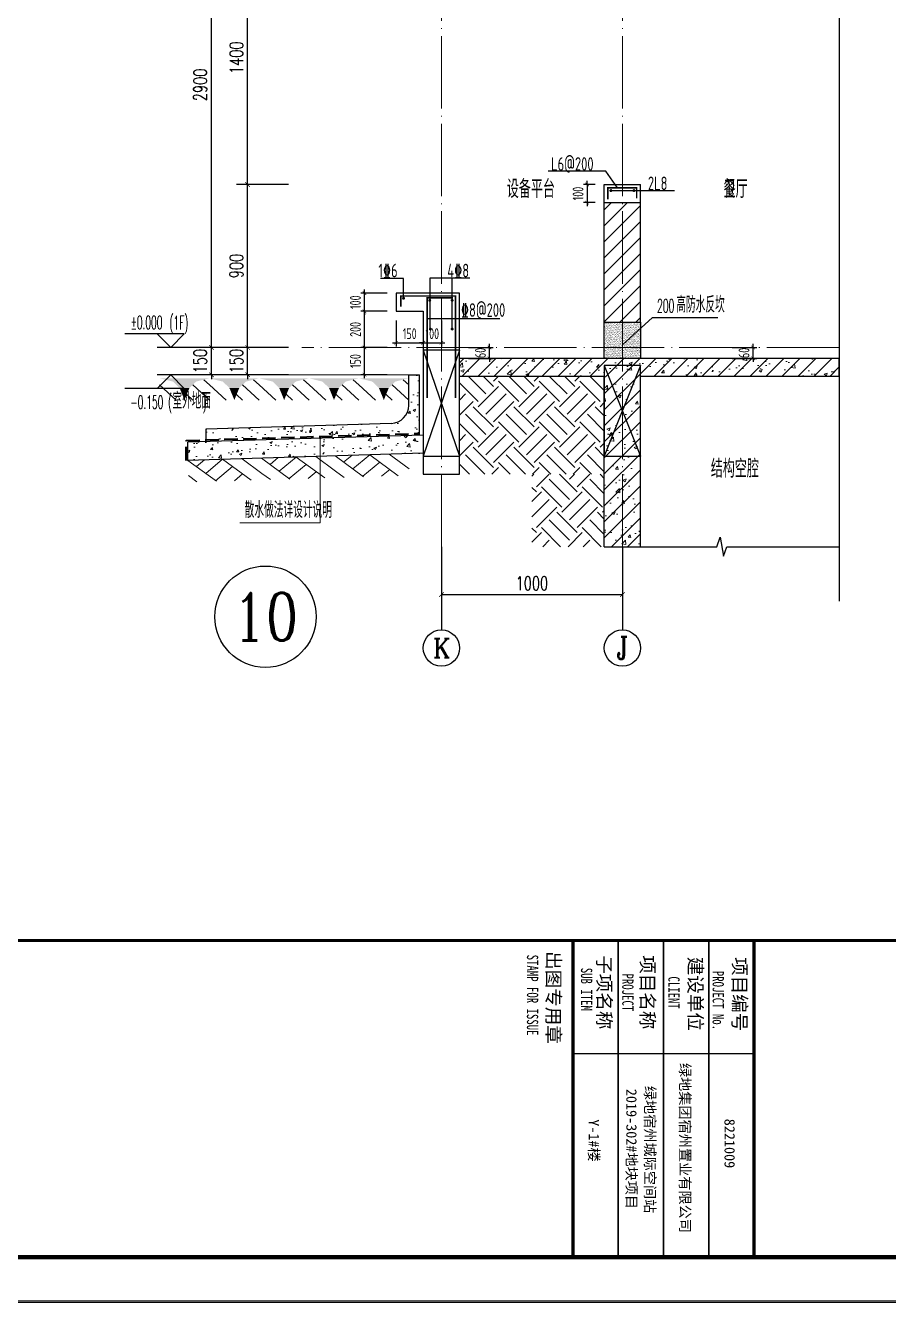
# Model space of a CAD drawing. Extents: x -1058961 to 23600, y -449123 to 2751847.
# Drawn here: x -32760 to -27993, y -38176 to -31125 of the extents above; entities that cross this region are included whole.
import ezdxf
from ezdxf.enums import TextEntityAlignment as Align

# ---------------------------------------------------------------- set-up
doc = ezdxf.new("R2010")
doc.units = 0
doc.header["$LTSCALE"] = 1000
doc.linetypes.add('DASH', pattern=[0.35, 0.25, -0.1])
doc.linetypes.add('DOTE', pattern=[2.4200000000000004, 2, -0.2, 0.02, -0.2])
doc.layers.get('0').update_dxf_attribs({"linetype": 'CONTINUOUS'})
doc.layers.get('DEFPOINTS').update_dxf_attribs({"linetype": 'CONTINUOUS'})
for name, color, linetype in [('A-AXIS_TEXT', 7, 'CONTINUOUS'), ('AXIS', 3, 'CONTINUOUS'), ('COLUMN', 4, 'CONTINUOUS'), ('DIM', 2, 'CONTINUOUS'), ('DIM_ELEV', 3, 'CONTINUOUS'), ('DIM_IDEN', 67, 'CONTINUOUS'), ('DIM_SYMB', 3, 'CONTINUOUS'), ('PUB_DIM', 3, 'CONTINUOUS'), ('PUB_TEXT', 2, 'CONTINUOUS'), ('REIN', 6, 'CONTINUOUS'), ('S-大样-砼线', 7, 'CONTINUOUS'), ('S-引出线', 40, 'CONTINUOUS'), ('TEXT', 2, 'CONTINUOUS'), ('WALL', 5, 'CONTINUOUS'), ('yichutu', 7, 'CONTINUOUS'), ('图签文字', 4, 'CONTINUOUS'), ('立面-看线', 251, 'CONTINUOUS')]:
    doc.layers.add(name, color=color, linetype=linetype)
for name, color, linetype, lineweight in [('AXIS_TEXT', 7, 'CONTINUOUS', 20), ('DOTE', 19, 'DOTE', 9), ('PUB_HATCH', 8, 'CONTINUOUS', 9), ('图框', 9, 'CONTINUOUS', 18), ('图签', 147, 'CONTINUOUS', 18), ('填充', 251, 'CONTINUOUS', 5), ('平面-排水沟', 86, 'CONTINUOUS', 15), ('立面-中轮廓线', 30, 'CONTINUOUS', 35), ('粉刷', 251, 'CONTINUOUS', 9)]:
    doc.layers.add(name, color=color, linetype=linetype, lineweight=lineweight)
doc.styles.add('_TCH_AXIS', font='COMPLEX', dxfattribs={"bigfont": 'GBCBIG'})
doc.styles.add('_TCH_DIM', font='SIMPLEX.shx', dxfattribs={"width": 0.7, "bigfont": 'GBCBIG.shx'})
doc.styles.add('_TCH_DIM_T3', font='SIMPLEX', dxfattribs={"width": 0.7058823529411765, "bigfont": 'GBCBIG'})
doc.styles.add('COMPLEX', font='COMPLEX')
doc.styles.add('DIM_FONT_T3', font='SIMPLEX', dxfattribs={"width": 0.7058823529411765, "bigfont": 'GBCBIG'})
doc.styles.add('TSSD_DIMENSION', font='Tssdeng.shx', dxfattribs={"width": 0.7, "bigfont": 'tssdchn.shx'})
doc.styles.add('TSSD_REIN', font='tssdeng.shx', dxfattribs={"width": 0.7, "height": 300, "bigfont": 'tssdchn.shx'})
doc.styles.add('w', font='tssdeng.shx', dxfattribs={"width": 0.8, "bigfont": 'tssdchn.shx'})
doc.styles.add('宋体', font='', dxfattribs={"height": 50})
doc.styles.add('建筑图签-1', font='simhei.ttf', dxfattribs={"width": 0.7})
doc.styles.get('宋体').set_extended_font_data('SimSun')
doc.dimstyles.new('_TCH_ARCH&&25', dxfattribs={"dimtxt": 74.375, "dimasz": 25, "dimexe": 62.5, "dimexo": 75, "dimgap": 25, "dimtad": 1, "dimdec": 0, "dimzin": 0, "dimdsep": 46, "dimtxsty": '_TCH_DIM_T3', "dimblk": 'ARCHTICK', "dimcen": 0.09, "dimclrt": 7, "dimazin": 0, "dimtfac": 1, "dimtdec": 0, "dimtix": 1, "dimtmove": 2, "dimatfit": 3, "dimldrblk": 'ARCHTICK', "dimfxl": 0, "dimtolj": 1, "dimtzin": 0, "dimarcsym": 0})
doc.dimstyles.new('TSSD_20_20', dxfattribs={"dimtxt": 60, "dimasz": 20, "dimexe": 20, "dimexo": 50, "dimgap": 20, "dimtad": 1, "dimdec": 0, "dimzin": 0, "dimdsep": 46, "dimtxsty": 'TSSD_DIMENSION', "dimblk": 'ARCHTICK', "dimblk1": 'ARCHTICK', "dimblk2": 'ARCHTICK', "dimcen": 0, "dimdle": 20, "dimclrt": 7, "dimadec": 0, "dimazin": 0, "dimtfac": 1, "dimtdec": 0, "dimtix": 1, "dimtmove": 2, "dimatfit": 3, "dimfxl": 0, "dimtolj": 1, "dimtzin": 0, "dimarcsym": 0})
pattern_1 = [(50.00000000000016, (28072.98604835232, 249033.2504860063), (143.4520365201507, -12.55042699651864), [14.99999999999997, -164.9999999999995]), (355.0000000000001, (28072.98604835232, 249033.2504860063), (-27.7502667226004, 150.4384267400023), [12, -132]), (100.4514000000001, (28084.94038435235, 249032.2046180062), (115.7018763428039, 137.887908412191), [12.74803799999998, -140.2284223999996]), (46.18420000000015, (28072.98604835232, 249073.2504860063), (213.448209725129, -33.10380286580305), [22.5, -247.5]), (96.63560000000004, (28090.77339735231, 249070.4918246062), (186.9325411097402, 194.8235741800888), [19.12205759999994, -210.3425999999996]), (351.1842000000001, (28072.98604835232, 249073.2504860063), (186.9323890267249, 194.8237201850654), [18, -198]), (21.00000000000014, (28092.98604835232, 249063.2504860063), (119.3814104236925, -80.52377813306745), [15, -165]), (326.0000000000002, (28092.98604835232, 249063.2504860063), (48.66306638431596, 145.0300090093707), [11.99999999999997, -131.9999999999995]), (71.45140000000016, (28102.93449495232, 249056.5401648062), (168.0445257162978, 64.50609934199092), [12.74803799999997, -140.2284223999995]), (37.50000000000015, (28072.98604835232, 249033.2504860063), (2.431971063457958, 66.5787707662623), [0, -130.3999999999995, 0, -133.9999999999995, 0, -132.4999999999995]), (7.500000000000139, (28072.98604835232, 249033.2504860063), (52.61390748842951, 78.8823423764722), [0, -76.39999999999995, 0, -127.4, 0, -50.49999999999998]), (327.5000000000001, (28028.38604835235, 249033.2504860063), (106.7644872344818, -4.510974346875678), [0, -50, 0, -156, 0, -207]), (317.5000000000001, (28008.38604835235, 249033.2504860063), (116.6372338684772, 20.02099646646384), [0, -64.99999999999973, 0, -103.5999999999997, 0, -146.9999999999995])]
pattern_2 = [(45, (-668291.0864030174, 135539.9102943825), (-44.19417382415921, 44.19417382415922), []), (49.99999999999999, (-668291.0864030174, 135539.9102943825), (179.3150456501884, -15.68803374564878), [18.75, -206.25]), (355, (-668291.0864030174, 135539.9102943825), (-34.68783340325, 188.048033425003), [15, -165]), (100.4514, (-668276.1434830175, 135538.6029593826), (144.6273454285054, 172.3598855152384), [15.9350475, -175.285528]), (46.18420000000002, (-668291.0864030174, 135589.9102943825), (266.8102621564111, -41.37975358225452), [28.12499999999996, -309.3749999999993]), (96.6356, (-668268.8522167674, 135586.4619676325), (233.6656763871758, 243.5294677251104), [23.902572, -262.92825]), (351.1842, (-668291.0864030174, 135589.9102943825), (233.6654862834068, 243.5296502313311), [22.5, -247.5]), (21, (-668266.0864030174, 135577.4102943825), (149.2267630296154, -100.6547226663347), [18.75, -206.25]), (326.0000000000001, (-668266.0864030174, 135577.4102943825), (60.82883298039543, 181.2875112617133), [15, -165]), (71.4514, (-668253.6508447673, 135569.0223928826), (210.0556571453725, 80.6326241774881), [15.9350475, -175.285528]), (37.50000000000001, (-668291.0864030174, 135539.9102943825), (3.039963829322667, 83.22346345782788), [0, -163, 0, -167.5, 0, -165.625]), (7.499999999999999, (-668291.0864030174, 135539.9102943825), (65.76738436053715, 98.60292797059006), [0, -95.5, 0, -159.25, 0, -63.125]), (327.5, (-668346.8364030174, 135539.9102943825), (133.4556090431022, -5.638717933594939), [0, -62.5, 0, -195, 0, -258.75]), (317.5, (-668371.8364030174, 135539.9102943825), (145.7965423355966, 25.02624558307943), [0, -81.25, 0, -129.5, 0, -183.75])]

# ---------------------------------------------------------------- blocks, each defined once
blk = doc.blocks.new('GFDDDDRG')
at = {"layer": '图框'}
blk.add_lwpolyline([(923309.7791572664, -107436.9617041193), (923309.7791572663, -159999.4617041193), (893609.7791572664, -159999.4617041193), (893609.7791572665, -107436.9617041193)], close=True, dxfattribs=at)
blk.add_lwpolyline([(923309.7791572664, -107436.9617041193), (923309.7791572663, -159999.4617041193), (893609.7791572664, -159999.4617041193), (893609.7791572665, -107436.9617041193)], close=True, dxfattribs=at)
at = {"layer": '图框', "const_width": 50}
blk.add_lwpolyline([(894109.7791572664, -159499.4617041193), (922809.7791572663, -159499.4617041193), (922809.7791572664, -108686.9617041193), (894109.7791572665, -108686.9617041193)], close=True, dxfattribs=at)
at = {"layer": '图框'}
for points, const_width in [([(894109.7791572664, -156001.9275948983), (922809.7791572667, -156001.9275948984)], 35), ([(909659.9454417027, -159501.9275948984), (909659.9454417027, -156001.9275948984)], 35), ([(910159.9454417027, -156001.9275948984), (910159.9454417027, -159501.9275948984)], 17.5), ([(910659.9454417027, -156001.9275948984), (910659.9454417027, -159501.9275948984)], 17.5), ([(911159.9454417026, -156001.9275948984), (911159.9454417026, -159501.9275948984)], 17.5), ([(911659.9454417026, -156001.9275948984), (911659.9454417026, -159501.9275948984)], 35), ([(911659.9454417026, -156001.9275948984), (911659.9454417026, -159501.9275948984)], 35), ([(909659.9454417027, -157251.9275948984), (911659.9454417026, -157251.9275948984)], 17.5)]:
    blk.add_lwpolyline(points, dxfattribs=dict(at, const_width=const_width))
at = {"layer": '图框', "style": '建筑图签-1', "width": 0.7}
for s, p in [('STAMP FOR ISSUE', (909150.4448918499, -156158.2818794052)), ('SUB ITEM', (909747.6113625824, -156303.1139998554)), ('PROJECT', (910203.1725420569, -156366.3772103355)), ('PROJECT No.', (911202.3454485701, -156336.7690014566, -899.4999999998836)), ('CLIENT', (910712.7631122422, -156398.8123677715))]:
    blk.add_text(s, height=125, rotation=270, dxfattribs=at).set_placement(p)
at = {"layer": '图签', "color": 2, "style": '宋体'}
for s, p in [('绿地集团宿州置业有限公司', (910840.7919575407, -157354.5004082438)), ('2019-302#地块项目', (910249.0772107216, -157640.4464961242)), ('绿地宿州城际空间站', (910453.6357683344, -157606.8457105419)), ('Y-1#楼', (909833.6923875448, -157976.5225685185)), ('8221009', (911333.6923875448, -157970.6300247402))]:
    blk.add_text(s, height=114.672396144415, rotation=270, dxfattribs=at).set_placement(p)
at = {"layer": '图签文字', "color": 7, "style": '建筑图签-1'}
for s, p in [('出图专用章', (909368.8168761049, -156119.8586249647)), ('子项名称', (909929.9880442958, -156165.2294689735)), ('项目名称', (910408.3362978305, -156165.2294689735)), ('建设单位', (910937.324953121, -156182.0120920498)), ('项目编号', (911426.0158049238, -156185.9005923473))]:
    blk.add_text(s, height=150, rotation=270, dxfattribs=at).set_placement(p)
blk = doc.blocks.new('yct-1051-594-26275-14850-25-1002.0')
at = {"layer": 'yichutu', "color": 7}
blk.add_lwpolyline([(0, 0), (0, 14850), (26275, 14850), (26275, 0)], close=True, dxfattribs=at)
blk = doc.blocks.new('$LINEPAT$素土夯实')
at = {"color": 0}
for p, q in [((0, -210.0000000002183), (210.0000000002183, 0)), ((120.0000000004366, -300), (420.0000000004366, 0)), ((420.0000000004366, 0), (607.5000000004366, -187.5)), ((495.0000000004366, -300), (795.0000000008258, 0)), ((615.0000000006003, 0), (705.0000000005821, -89.99999999998181)), ((314.9999999997817, -105.0000000001091), (502.4999999997817, -292.5000000001091)), ((210.0000000002183, -209.9999999999454), (300, -300)), ((705.0000000010441, -300), (795.0000000008258, -210.0000000002183))]:
    blk.add_line(p, q, dxfattribs=at)
blk = doc.blocks.new('$LinePat$自然土壤')
at = {"color": 0}
for p, q in [((0, -90.00000000005457), (70.98591549290177, -19.01408450693634)), ((0, -300), (210.7368421054289, -89.26315789457112)), ((420.0000000004366, -300), (629.9999999995634, -90.00000000005457)), ((210.0000000002183, -300), (286.3636363636379, -223.6363636365804))]:
    blk.add_line(p, q, dxfattribs=at)
for points in [[(0, 0), (629.9999999995634, 0), (168.0000000003929, -44.99999999989086), (462.0000000002619, -44.99999999989086)], [(168.0000000003929, -44.99999999989086), (462.0000000002619, -44.99999999989086), (252.0000000000437, -131.9999999998799), (377.9999999995198, -131.9999999998799)], [(252.0000000000437, -131.9999999998799), (377.9999999995198, -131.9999999998799), (314.9999999997817, -300)]]:
    blk.add_solid(points, dxfattribs=at)
blk = doc.blocks.new('sanshui')
at = {"layer": '粉刷'}
h = blk.add_hatch(dxfattribs=at)
h.set_pattern_fill('混凝土', color=256, scale=20)
h.set_pattern_definition(pattern_1)
edge = h.paths.add_edge_path()
edge.add_line((346317.8252895003, 427329.631422094), (346257.8252895003, 427329.6314220941))
edge.add_line((346257.8252895004, 427329.631422094), (346257.8252895003, 427160.2764119735))
edge.add_arc((346157.8252895003, 427160.2764119735), 100.0000000000227, 271.7183580016376, 359.9999999999833, ccw=False)
edge.add_line((346160.8239404108, 427060.3213816212), (345137.8252895002, 427029.6314220941))
edge.add_line((345137.8252895002, 427029.6314220941), (345137.8252895002, 426969.6044281662))
edge.add_line((345137.8252895002, 426969.6044281662), (346317.8252895002, 427005.0044281661))
edge.add_line((346317.8252895002, 427005.0044281661), (346317.8252895003, 427329.631422094))
h = blk.add_hatch(dxfattribs=at)
h.set_pattern_fill('混凝土', color=256, scale=20)
h.set_pattern_definition(pattern_1)
h.paths.add_polyline_path([(346337.8252895002, 426895.5549392985), (346337.8252895002, 426995.5999291781), (345037.8252895002, 426956.5999291783), (345037.8252895002, 426856.5549392988)])
at = {"layer": 'COLUMN'}
for p, q in [((346257.8252895004, 427329.631422094), (346317.8252895004, 427329.631422094)), ((346257.8252895003, 427160.2764119735), (346257.8252895004, 427329.631422094)), ((346317.8252895002, 426994.999929178), (346317.8252895004, 427329.631422094)), ((346160.8239404108, 427060.3213816212), (345137.8252895002, 427029.6314220941)), ((345137.8252895002, 426959.5999291783), (345137.8252895002, 427029.6314220941)), ((346338.1251545461, 426995.6089251295), (345037.8252895002, 426956.5999291783)), ((345037.8252895002, 426856.5549392988), (345037.8252895002, 426956.5999291783)), ((346338.1251545559, 426895.5639352502), (345037.8252895002, 426856.5549392988))]:
    blk.add_line(p, q, dxfattribs=at)
blk.add_arc((346157.8252895003, 427160.2764119735), 100, 271.7183580025722, 0, dxfattribs=at)
at = {"layer": '立面-中轮廓线', "linetype": 'DASH', "ltscale": 0.3}
blk.add_lwpolyline([(345027.8252895002, 426856.5549392988), (345027.8252895002, 426966.3044281662), (346317.8252895002, 427005.0044281661)], dxfattribs=at)
at = {"layer": '粉刷'}
blk.add_line((344881.4937397202, 427329.6314220942), (346257.8252895004, 427329.6314220939), dxfattribs=at)
at = {"layer": '粉刷', "yscale": 0.4, "zscale": 0.4}
for name, p, xscale, rotation in [('$LinePat$自然土壤', (345156.7600496762, 427309.6314220941), -0.4369306507241237, 359.9999999999903), ('$LinePat$自然土壤', (345432.0263596322, 427309.631422094), -0.4369306507241237, 359.9999999999903), ('$LinePat$自然土壤', (345707.2926695882, 427309.631422094), -0.4369306507241237, 359.9999999999903), ('$LinePat$自然土壤', (345982.5589795442, 427309.631422094), -0.4369306507241237, 359.9999999999903), ('$LinePat$自然土壤', (346257.8252895002, 427309.6314220939), -0.4369306507241237, 359.9999999999903), ('$LINEPAT$素土夯实', (345851.1586228333, 426880.9549392986), -0.5117605352322558, 1.718358001643932), ('$LINEPAT$素土夯实', (346257.8252894999, 426893.1549392985), -0.5117605352322558, 1.718358001643932), ('$LINEPAT$素土夯实', (345444.4919561668, 426868.7549392987), -0.5117605352322558, 1.718358001643932)]:
    blk.add_blockref(name, p, dxfattribs=dict(at, xscale=xscale, rotation=rotation))
blk = doc.blocks.new('_ArchTick')
at = {"color": 0, "linetype": 'ByBlock', "const_width": 0.15}
blk.add_lwpolyline([(-0.5, -0.5), (0.5, 0.5)], dxfattribs=at)
blk = doc.blocks.new('*D2448')
at = {"layer": 'DEFPOINTS', "color": 0}
for p in [(-28906.60519519669, -32903.12238996103), (-28740.6452333444, -32903.12238996103), (-28906.60519519669, -32963.12370283046)]:
    blk.add_point(p, dxfattribs=at)
at = {"layer": 'DIM', "color": 0, "lineweight": -2}
for p, q in [((-28856.60519519669, -32903.12238996103), (-28720.6452333444, -32903.12238996103)), ((-28740.6452333444, -32903.12238996103), (-28740.6452333444, -32883.12238996103)), ((-28740.6452333444, -32963.12370283046), (-28740.6452333444, -32903.12238996103)), ((-28856.60519519669, -32963.12370283046), (-28720.6452333444, -32963.12370283046)), ((-28740.6452333444, -32963.12370283046), (-28740.6452333444, -32983.12370283046))]:
    blk.add_line(p, q, dxfattribs=at)
at = {"layer": 'DIM', "color": 0, "lineweight": -2, "xscale": 20, "yscale": 20, "zscale": 20}
for p, rotation in [((-28740.6452333444, -32903.12238996103), 270), ((-28740.6452333444, -32963.12370283046), 90)]:
    blk.add_blockref('_ArchTick', p, dxfattribs=dict(at, rotation=rotation))
at = {"layer": 'DIM', "color": 7, "insert": (-28790.6452333444, -32933.12304639575), "char_height": 60, "attachment_point": 5, "rotation": 90, "style": 'TSSD_DIMENSION'}
blk.add_mtext('\\A1;60', dxfattribs=at)
blk = doc.blocks.new('*D2449')
at = {"layer": 'DEFPOINTS', "color": 0}
for p in [(-30362.90853750531, -32903.1278561338), (-30196.94865241379, -32903.1278561338), (-30362.90853750531, -32963.12785596924)]:
    blk.add_point(p, dxfattribs=at)
at = {"layer": 'DIM', "color": 0, "lineweight": -2}
for p, q in [((-30312.90853750531, -32903.1278561338), (-30176.94865241379, -32903.1278561338)), ((-30196.94865241379, -32903.1278561338), (-30196.94865241379, -32883.1278561338)), ((-30196.94865241379, -32963.12785596924), (-30196.94865241379, -32903.1278561338)), ((-30312.90853750531, -32963.12785596924), (-30176.94865241379, -32963.12785596924)), ((-30196.94865241379, -32963.12785596924), (-30196.94865241379, -32983.12785596924))]:
    blk.add_line(p, q, dxfattribs=at)
at = {"layer": 'DIM', "color": 0, "lineweight": -2, "xscale": 20, "yscale": 20, "zscale": 20}
for p, rotation in [((-30196.94865241379, -32903.1278561338), 270), ((-30196.94865241379, -32963.12785596924), 90)]:
    blk.add_blockref('_ArchTick', p, dxfattribs=dict(at, rotation=rotation))
at = {"layer": 'DIM', "color": 7, "insert": (-30246.94865241379, -32933.12785605153), "char_height": 60, "attachment_point": 5, "rotation": 90, "style": 'TSSD_DIMENSION'}
blk.add_mtext('\\A1;60', dxfattribs=at)
blk = doc.blocks.new('*D2369')
at = {"layer": 'DEFPOINTS', "color": 0}
for p in [(-30712.90853321156, -32703.12175045878), (-30562.90853321308, -32703.12175046164), (-30562.90853321308, -32876.83244041476)]:
    blk.add_point(p, dxfattribs=at)
at = {"layer": 'DIM', "color": 0, "lineweight": -2}
for p, q in [((-30712.90853321156, -32753.12175045878), (-30712.90853321156, -32896.83244041476)), ((-30562.90853321308, -32753.12175046164), (-30562.90853321308, -32896.83244041476)), ((-30732.90853321156, -32876.83244041476), (-30542.90853321308, -32876.83244041476))]:
    blk.add_line(p, q, dxfattribs=at)
at = {"layer": 'DIM', "color": 0, "lineweight": -2, "xscale": 20, "yscale": 20, "zscale": 20, "rotation": 180}
blk.add_blockref('_ArchTick', (-30712.90853321156, -32876.83244041476), dxfattribs=at)
at = {"layer": 'DIM', "color": 0, "lineweight": -2, "xscale": 20, "yscale": 20, "zscale": 20}
blk.add_blockref('_ArchTick', (-30562.90853321308, -32876.83244041476), dxfattribs=at)
at = {"layer": 'DIM', "color": 7, "insert": (-30637.90853321232, -32826.83244041476), "char_height": 60, "attachment_point": 5, "style": 'TSSD_DIMENSION'}
blk.add_mtext('\\A1;150', dxfattribs=at)
blk = doc.blocks.new('*D2370')
at = {"layer": 'DEFPOINTS', "color": 0}
for p in [(-30562.90853321296, -32703.12175046164), (-30462.90853989031, -32703.12175046356), (-30462.90853989031, -32876.83244041714)]:
    blk.add_point(p, dxfattribs=at)
at = {"layer": 'DIM', "color": 0, "lineweight": -2}
for p, q in [((-30562.90853321296, -32753.12175046164), (-30562.90853321296, -32896.83244041714)), ((-30462.90853989031, -32753.12175046356), (-30462.90853989031, -32896.83244041714)), ((-30562.90853321296, -32876.83244041714), (-30582.90853321296, -32876.83244041714)), ((-30562.90853321296, -32876.83244041714), (-30462.90853989031, -32876.83244041714)), ((-30462.90853989031, -32876.83244041714), (-30442.90853989031, -32876.83244041714))]:
    blk.add_line(p, q, dxfattribs=at)
at = {"layer": 'DIM', "color": 0, "lineweight": -2, "xscale": 20, "yscale": 20, "zscale": 20}
blk.add_blockref('_ArchTick', (-30562.90853321296, -32876.83244041714), dxfattribs=at)
at = {"layer": 'DIM', "color": 0, "lineweight": -2, "xscale": 20, "yscale": 20, "zscale": 20, "rotation": 180}
blk.add_blockref('_ArchTick', (-30462.90853989031, -32876.83244041714), dxfattribs=at)
at = {"layer": 'DIM', "color": 7, "insert": (-30512.90853655164, -32826.83244041714), "char_height": 60, "attachment_point": 5, "style": 'TSSD_DIMENSION'}
blk.add_mtext('\\A1;100', dxfattribs=at)
blk = doc.blocks.new('*D2371')
at = {"layer": 'DEFPOINTS', "color": 0}
for p in [(-30887.51929966069, -32603.12175045034), (-30712.90853321145, -32603.12175045034), (-30712.90853321145, -32703.121750466)]:
    blk.add_point(p, dxfattribs=at)
at = {"layer": 'DIM', "color": 0, "lineweight": -2}
for p, q in [((-30762.90853321145, -32603.12175045034), (-30907.51929966069, -32603.12175045034)), ((-30887.51929966069, -32603.12175045034), (-30887.51929966069, -32583.12175045034)), ((-30887.51929966069, -32703.121750466), (-30887.51929966069, -32603.12175045034)), ((-30762.90853321145, -32703.121750466), (-30907.51929966069, -32703.121750466)), ((-30887.51929966069, -32703.121750466), (-30887.51929966069, -32723.121750466))]:
    blk.add_line(p, q, dxfattribs=at)
at = {"layer": 'DIM', "color": 0, "lineweight": -2, "xscale": 20, "yscale": 20, "zscale": 20}
for p, rotation in [((-30887.51929966069, -32603.12175045034), 270), ((-30887.51929966069, -32703.121750466), 90)]:
    blk.add_blockref('_ArchTick', p, dxfattribs=dict(at, rotation=rotation))
at = {"layer": 'DIM', "color": 7, "insert": (-30937.51929966069, -32653.12175045818), "char_height": 60, "attachment_point": 5, "rotation": 90, "style": 'TSSD_DIMENSION'}
blk.add_mtext('\\A1;100', dxfattribs=at)
blk = doc.blocks.new('*D2372')
at = {"layer": 'DEFPOINTS', "color": 0}
for p in [(-30887.51929966069, -32703.121750466), (-30712.90853321145, -32703.121750466), (-30712.90853321145, -32903.12175046239)]:
    blk.add_point(p, dxfattribs=at)
at = {"layer": 'DIM', "color": 0, "lineweight": -2}
for p, q in [((-30762.90853321145, -32703.121750466), (-30907.51929966069, -32703.121750466)), ((-30887.51929966069, -32923.12175046239), (-30887.51929966069, -32683.121750466)), ((-30762.90853321145, -32903.12175046239), (-30907.51929966069, -32903.12175046239))]:
    blk.add_line(p, q, dxfattribs=at)
at = {"layer": 'DIM', "color": 0, "lineweight": -2, "xscale": 20, "yscale": 20, "zscale": 20}
for p, rotation in [((-30887.51929966069, -32703.121750466), 90), ((-30887.51929966069, -32903.12175046239), 270)]:
    blk.add_blockref('_ArchTick', p, dxfattribs=dict(at, rotation=rotation))
at = {"layer": 'DIM', "color": 7, "insert": (-30937.51929966069, -32803.1217504642), "char_height": 60, "attachment_point": 5, "rotation": 90, "style": 'TSSD_DIMENSION'}
blk.add_mtext('\\A1;200', dxfattribs=at)
blk = doc.blocks.new('*D2373')
at = {"layer": 'DEFPOINTS', "color": 0}
for p in [(-30887.51929966069, -32903.12175046239), (-30712.90853321145, -32903.12175046239), (-30712.90853321145, -33053.12175046251)]:
    blk.add_point(p, dxfattribs=at)
at = {"layer": 'DIM', "color": 0, "lineweight": -2}
for p, q in [((-30762.90853321145, -32903.12175046239), (-30907.51929966069, -32903.12175046239)), ((-30887.51929966069, -33073.12175046251), (-30887.51929966069, -32883.12175046239)), ((-30762.90853321145, -33053.12175046251), (-30907.51929966069, -33053.12175046251))]:
    blk.add_line(p, q, dxfattribs=at)
at = {"layer": 'DIM', "color": 0, "lineweight": -2, "xscale": 20, "yscale": 20, "zscale": 20}
for p, rotation in [((-30887.51929966069, -32903.12175046239), 90), ((-30887.51929966069, -33053.12175046251), 270)]:
    blk.add_blockref('_ArchTick', p, dxfattribs=dict(at, rotation=rotation))
at = {"layer": 'DIM', "color": 7, "insert": (-30937.51929966069, -32978.12175046246), "char_height": 60, "attachment_point": 5, "rotation": 90, "style": 'TSSD_DIMENSION'}
blk.add_mtext('\\A1;150', dxfattribs=at)
blk = doc.blocks.new('*D2384')
at = {"layer": 'AXIS', "color": 0, "lineweight": -2}
for p, q in [((-30462.93901650945, -34078.12404007465), (-30462.93901650945, -34329.65770373447)), ((-29462.93901650945, -34078.12404007465), (-29462.93901650945, -34329.65770373447)), ((-30462.93901650945, -34267.15770373447), (-29462.93901650945, -34267.15770373447))]:
    blk.add_line(p, q, dxfattribs=at)
at = {"layer": 'DEFPOINTS', "color": 0}
for p in [(-30462.93901650945, -34003.12404007465), (-29462.93901650945, -34003.12404007465), (-29462.93901650945, -34267.15770373447)]:
    blk.add_point(p, dxfattribs=at)
at = {"layer": 'AXIS', "color": 0, "lineweight": -2, "xscale": 25, "yscale": 25, "zscale": 25, "rotation": 180}
blk.add_blockref('_ArchTick', (-30462.93901650945, -34267.15770373447), dxfattribs=at)
at = {"layer": 'AXIS', "color": 0, "lineweight": -2, "xscale": 25, "yscale": 25, "zscale": 25}
blk.add_blockref('_ArchTick', (-29462.93901650945, -34267.15770373447), dxfattribs=at)
at = {"layer": 'AXIS', "color": 7, "insert": (-29962.93901650945, -34204.97020373447), "char_height": 74.375, "attachment_point": 5, "style": '_TCH_DIM_T3'}
blk.add_mtext('\\A1;1000', dxfattribs=at)
blk = doc.blocks.new('*D2397')
at = {"layer": 'DEFPOINTS', "color": 0}
for p in [(-31533.10269717441, -32903.12175046239), (-31233.10269715369, -32903.12175046239), (-31233.10269715369, -33053.592198639)]:
    blk.add_point(p, dxfattribs=at)
at = {"layer": 'PUB_DIM', "color": 0, "lineweight": -2}
for p, q in [((-31308.10269715369, -32903.12175046239), (-31595.60269717441, -32903.12175046239)), ((-31533.10269717441, -32903.12175046239), (-31533.10269717441, -32878.12175046239)), ((-31533.10269717441, -33053.592198639), (-31533.10269717441, -32903.12175046239)), ((-31308.10269715369, -33053.592198639), (-31595.60269717441, -33053.592198639)), ((-31533.10269717441, -33053.592198639), (-31533.10269717441, -33078.592198639))]:
    blk.add_line(p, q, dxfattribs=at)
at = {"layer": 'PUB_DIM', "color": 0, "lineweight": -2, "xscale": 25, "yscale": 25, "zscale": 25}
for p, rotation in [((-31533.10269717441, -32903.12175046239), 270), ((-31533.10269717441, -33053.592198639), 90)]:
    blk.add_blockref('_ArchTick', p, dxfattribs=dict(at, rotation=rotation))
at = {"layer": 'PUB_DIM', "color": 7, "insert": (-31595.29019717441, -32978.3569745507), "char_height": 74.375, "attachment_point": 5, "rotation": 90, "style": '_TCH_DIM_T3'}
blk.add_mtext('\\A1;150', dxfattribs=at)
blk = doc.blocks.new('*D2398')
at = {"layer": 'DEFPOINTS', "color": 0}
for p in [(-31533.10269717441, -32003.12161294161), (-31233.10269715369, -32003.12161294161), (-31233.10269715369, -32903.12175046239)]:
    blk.add_point(p, dxfattribs=at)
at = {"layer": 'PUB_DIM', "color": 0, "lineweight": -2}
for p, q in [((-31308.10269715369, -32003.12161294161), (-31595.60269717441, -32003.12161294161)), ((-31533.10269717441, -32903.12175046239), (-31533.10269717441, -32003.12161294161)), ((-31308.10269715369, -32903.12175046239), (-31595.60269717441, -32903.12175046239))]:
    blk.add_line(p, q, dxfattribs=at)
at = {"layer": 'PUB_DIM', "color": 0, "lineweight": -2, "xscale": 25, "yscale": 25, "zscale": 25}
for p, rotation in [((-31533.10269717441, -32003.12161294161), 90), ((-31533.10269717441, -32903.12175046239), 270)]:
    blk.add_blockref('_ArchTick', p, dxfattribs=dict(at, rotation=rotation))
at = {"layer": 'PUB_DIM', "color": 7, "insert": (-31595.29019717441, -32453.12168170201), "char_height": 74.375, "attachment_point": 5, "rotation": 90, "style": '_TCH_DIM_T3'}
blk.add_mtext('\\A1;900', dxfattribs=at)
blk = doc.blocks.new('*D2399')
at = {"layer": 'DEFPOINTS', "color": 0}
for p in [(-31533.10269717441, -30603.12175046204), (-31233.10269715369, -30603.12175046204), (-31233.10269715369, -32003.12161294161)]:
    blk.add_point(p, dxfattribs=at)
at = {"layer": 'PUB_DIM', "color": 0, "lineweight": -2}
for p, q in [((-31308.10269715369, -30603.12175046204), (-31595.60269717441, -30603.12175046204)), ((-31533.10269717441, -32003.12161294161), (-31533.10269717441, -30603.12175046204)), ((-31308.10269715369, -32003.12161294161), (-31595.60269717441, -32003.12161294161))]:
    blk.add_line(p, q, dxfattribs=at)
at = {"layer": 'PUB_DIM', "color": 0, "lineweight": -2, "xscale": 25, "yscale": 25, "zscale": 25}
for p, rotation in [((-31533.10269717441, -30603.12175046204), 90), ((-31533.10269717441, -32003.12161294161), 270)]:
    blk.add_blockref('_ArchTick', p, dxfattribs=dict(at, rotation=rotation))
at = {"layer": 'PUB_DIM', "color": 7, "insert": (-31595.29019717441, -31303.12168170183), "char_height": 74.375, "attachment_point": 5, "rotation": 90, "style": '_TCH_DIM_T3'}
blk.add_mtext('\\A1;1400', dxfattribs=at)
blk = doc.blocks.new('*D2417')
at = {"layer": 'DEFPOINTS', "color": 0}
for p in [(-31733.1026971793, -32903.12175046239), (-31233.10269715416, -32903.12175046239), (-31233.10269715416, -33053.592198639)]:
    blk.add_point(p, dxfattribs=at)
at = {"layer": 'PUB_DIM', "color": 0, "lineweight": -2}
for p, q in [((-31308.10269715416, -32903.12175046239), (-31795.6026971793, -32903.12175046239)), ((-31733.1026971793, -32903.12175046239), (-31733.1026971793, -32878.12175046239)), ((-31733.1026971793, -33053.592198639), (-31733.1026971793, -32903.12175046239)), ((-31308.10269715416, -33053.592198639), (-31795.6026971793, -33053.592198639)), ((-31733.1026971793, -33053.592198639), (-31733.1026971793, -33078.592198639))]:
    blk.add_line(p, q, dxfattribs=at)
at = {"layer": 'PUB_DIM', "color": 0, "lineweight": -2, "xscale": 25, "yscale": 25, "zscale": 25}
for p, rotation in [((-31733.1026971793, -32903.12175046239), 270), ((-31733.1026971793, -33053.592198639), 90)]:
    blk.add_blockref('_ArchTick', p, dxfattribs=dict(at, rotation=rotation))
at = {"layer": 'PUB_DIM', "color": 7, "insert": (-31795.2901971793, -32978.3569745507), "char_height": 74.375, "attachment_point": 5, "rotation": 90, "style": '_TCH_DIM_T3'}
blk.add_mtext('\\A1;150', dxfattribs=at)
blk = doc.blocks.new('*D2418')
at = {"layer": 'DEFPOINTS', "color": 0}
for p in [(-31733.1026971793, -30003.12175046239), (-31233.10269715416, -30003.12175046239), (-31233.10269715416, -32903.12175046239)]:
    blk.add_point(p, dxfattribs=at)
at = {"layer": 'PUB_DIM', "color": 0, "lineweight": -2}
for p, q in [((-31308.10269715416, -30003.12175046239), (-31795.6026971793, -30003.12175046239)), ((-31733.1026971793, -32903.12175046239), (-31733.1026971793, -30003.12175046239)), ((-31308.10269715416, -32903.12175046239), (-31795.6026971793, -32903.12175046239))]:
    blk.add_line(p, q, dxfattribs=at)
at = {"layer": 'PUB_DIM', "color": 0, "lineweight": -2, "xscale": 25, "yscale": 25, "zscale": 25}
for p, rotation in [((-31733.1026971793, -30003.12175046239), 90), ((-31733.1026971793, -32903.12175046239), 270)]:
    blk.add_blockref('_ArchTick', p, dxfattribs=dict(at, rotation=rotation))
at = {"layer": 'PUB_DIM', "color": 7, "insert": (-31795.2901971793, -31453.1217504624), "char_height": 74.375, "attachment_point": 5, "rotation": 90, "style": '_TCH_DIM_T3'}
blk.add_mtext('\\A1;2900', dxfattribs=at)
blk = doc.blocks.new('_AXISO')
blk.add_circle((0, 0), 0.5)
at = {"layer": 'A-AXIS_TEXT', "style": 'COMPLEX', "width": 1.041666666666666}
blk.add_attdef('A', text='', height=0.56, dxfattribs=at).set_placement((-0.25, -0.28), (0.25, -0.28), align=Align.FIT)
blk = doc.blocks.new('*D1431')
at = {"layer": 'DEFPOINTS', "color": 0}
for p in [(-29562.90853996039, -32003.12161293399), (-29657.55164206843, -32103.12161293399), (-29562.90853996039, -32103.12161293399)]:
    blk.add_point(p, dxfattribs=at)
at = {"layer": 'DIM', "color": 0, "lineweight": -2}
for p, q in [((-29612.90853996039, -32003.12161293399), (-29677.55164206843, -32003.12161293399)), ((-29657.55164206843, -32003.12161293399), (-29657.55164206843, -31983.12161293399)), ((-29657.55164206843, -32003.12161293399), (-29657.55164206843, -32103.12161293399)), ((-29612.90853996039, -32103.12161293399), (-29677.55164206843, -32103.12161293399)), ((-29657.55164206843, -32103.12161293399), (-29657.55164206843, -32123.12161293399))]:
    blk.add_line(p, q, dxfattribs=at)
at = {"layer": 'DIM', "color": 0, "lineweight": -2, "xscale": 20, "yscale": 20, "zscale": 20}
for p, rotation in [((-29657.55164206843, -32003.12161293399), 270), ((-29657.55164206843, -32103.12161293399), 90)]:
    blk.add_blockref('_ArchTick', p, dxfattribs=dict(at, rotation=rotation))
at = {"layer": 'DIM', "color": 7, "insert": (-29707.55164206843, -32053.12161293399), "char_height": 60, "attachment_point": 5, "rotation": 90, "style": 'TSSD_DIMENSION'}
blk.add_mtext('\\A1;100', dxfattribs=at)
blk = doc.blocks.new('20210809.03331048')
at = {"layer": 'REIN', "const_width": 9}
for points in [[(87270.69397699813, 67407.11816680472), (87270.69397699813, 67465.2847765595), (87571.93069054911, 67465.2847765595), (87571.93069054911, 66902.10310687538)], [(87558.2410893522, 67454.98451170366), (87416.58524265027, 67454.98451170366), (87416.58524265027, 66902.10310687538)]]:
    blk.add_lwpolyline(points, dxfattribs=at)
at = {"layer": 'REIN', "const_width": 8}
for points in [[(87281.17751216868, 67453.04116283095, 1), (87289.17751216868, 67453.04116283095, 1)], [(87425.94260319209, 67441.08224856126, 1), (87433.94260319209, 67441.08224856126, 1)], [(87549.67117955888, 67441.08224856126, 1), (87557.67117955888, 67441.08224856126, 1)], [(87429.22968043646, 67282.81901701278, 1), (87437.22968043646, 67282.81901701278, 1)], [(87549.67117955888, 67282.81901701278, 1), (87557.67117955888, 67282.81901701278, 1)]]:
    blk.add_lwpolyline(points, format="xyb", close=True, dxfattribs=at)
at = {"layer": 'S-大样-砼线'}
for p, q in [((87394.25690542514, 67165.93735919218), (87594.25690424236, 66580.93723981472)), ((87594.25985216888, 67165.93735919014), (87394.25985336749, 66580.93723980524))]:
    blk.add_line(p, q, dxfattribs=at)
blk.add_lwpolyline([(87594.25691128781, 67165.93735918641), (87394.25690542514, 67165.93735918641), (87394.256905427, 66580.93723980896), (87594.25691128874, 66580.93723980896)], close=True, dxfattribs=at)
at = {"layer": 'S-引出线'}
for p, q in [((87285.17751216868, 67562.67713447142), (87157.25466771869, 67562.67713447142)), ((87285.17751216868, 67453.04116283095), (87285.17751216868, 67562.67713447142)), ((87433.22968043646, 67282.81901701278), (87433.229680436, 67565.55247342441)), ((87433.22968043646, 67565.55247342441), (87650.966053237, 67565.55247342441)), ((87553.67117955888, 67282.81901701278), (87553.67117955888, 67565.55247342441)), ((87416.58524265027, 67341.17204454489), (87817.33921366071, 67341.17204454489))]:
    blk.add_line(p, q, dxfattribs=at)
at = {"layer": 'TEXT', "style": 'TSSD_REIN', "width": 0.7}
for s, p in [('1%%1326', (87146.43289402712, 67568.38893331302)), ('4%%1328', (87527.10346193824, 67568.38893331302)), ('%%1328@200', (87602.11297937881, 67350.25192490284))]:
    blk.add_text(s, height=75, rotation=1.867629851175362e-07, dxfattribs=at).set_placement(p)
blk = doc.blocks.new('20210809.03331260')
at = {"layer": 'REIN', "const_width": 9}
blk.add_lwpolyline([(87484.17413905729, 67998.77537316584), (87484.17413905729, 68062.58545126521), (87644.05902665015, 68062.58545126521), (87644.05902665015, 68004.62057115964)], dxfattribs=at)
at = {"layer": 'REIN', "const_width": 8}
for points in [[(87497.66146427253, 68047.52365398442, 1), (87505.66146427253, 68047.52365398442, 1)], [(87625.09821334062, 68047.52365398442, 1), (87633.09821334062, 68047.52365398442, 1)]]:
    blk.add_lwpolyline(points, format="xyb", close=True, dxfattribs=at)
at = {"layer": 'S-大样-砼线'}
for p, q in [((87465.17778861336, 67080.94484017597), (87665.17778760288, 66580.93723981472)), ((87665.1807353571, 67080.94484017394), (87465.18073672801, 66580.93723980524))]:
    blk.add_line(p, q, dxfattribs=at)
blk.add_lwpolyline([(87665.17779447604, 67080.94484017021), (87465.17778861336, 67080.94484017021), (87465.17778878752, 66580.93723980896), (87665.17779464927, 66580.93723980896)], close=True, dxfattribs=at)
at = {"layer": 'S-引出线'}
for p, q in [((87474.5888281595, 68154.84091618273), (87154.50981688779, 68154.84091618273)), ((87538.80876634456, 68062.58545126521), (87474.5888281595, 68154.84091618273)), ((87501.66146427253, 68047.52365398442), (87853.2882327484, 68047.52365398442))]:
    blk.add_line(p, q, dxfattribs=at)
at = {"layer": 'TEXT', "style": 'w', "width": 0.7}
for s, p in [('L6@200', (87171.47256206069, 68157.01060357213)), ('2L8', (87706.15828353167, 68049.90780227527))]:
    blk.add_text(s, height=75, rotation=1.867629851175362e-07, dxfattribs=at).set_placement(p)

msp = doc.modelspace()

# ---------------------------------------------------------------- hatches: boundary and pattern name
at = {"layer": 'PUB_HATCH'}
h = msp.add_hatch(dxfattribs=at)
h.set_pattern_fill('普通砖', color=256, scale=25, style=0)
h.set_pattern_definition([(45, (-668291.0864030174, 135584.7881318826), (-44.19419150182874, 44.19419150182875), [])])
h.paths.add_polyline_path([(-29362.9085400739, -32763.12508883438), (-29362.90854677849, -32103.12161192542), (-29562.90854677849, -32103.1216139571), (-29562.9085400739, -32763.12509086606)])
h = msp.add_hatch(dxfattribs=at)
h.set_pattern_fill('钢筋混凝土', color=256, scale=25, style=0)
h.set_pattern_definition(pattern_2)
h.paths.add_polyline_path([(-30362.9085372173, -32963.1278559654), (-30362.90853836841, -33063.12785596534), (-29562.91147044394, -33063.12566739501), (-29462.91049357783, -33029.79205035692), (-29462.90853994887, -32963.12539381871)])
h = msp.add_hatch(dxfattribs=at)
h.set_pattern_fill('钢筋混凝土', color=256, scale=25, style=0)
h.set_pattern_definition(pattern_2)
h.paths.add_polyline_path([(-28264.38362766604, -32963.1217506777), (-29462.90853994887, -32963.12539381871), (-29462.91049357783, -33029.79205035692), (-29362.91147034068, -33063.12508985715), (-28264.38332369726, -33063.12175067724)])
h = msp.add_hatch(dxfattribs=at)
h.set_pattern_fill('钢筋混凝土', color=256, scale=25, style=0)
h.set_pattern_definition(pattern_2)
h.paths.add_polyline_path([(-29362.93901655264, -34003.1269705107), (-29362.91147034068, -33063.12508985715), (-29462.91049357783, -33029.79205035692), (-29562.91147044394, -33063.12566739501), (-29562.93901646673, -34003.12110962596)])
at = {"layer": '填充'}
h = msp.add_hatch(dxfattribs=at)
h.set_pattern_fill('EARTH', color=250, scale=50, angle=45, style=0)
h.set_pattern_definition([(45, (-895871.9846508584, 93082.96026302676), (0, 224.5064030267289), [158.75, -158.75]), (45, (-895914.0796014259, 93125.05521359423), (0, 224.5064030267289), [158.75, -158.75]), (45, (-895956.1745519936, 93167.15016416169), (0, 224.5064030267289), [158.75, -158.75]), (135, (-895956.1745519936, 93195.21346454008), (-224.5064030267289, 0), [158.75, -158.75]), (135, (-895914.0796014259, 93237.30841510755), (-224.5064030267289, 0), [158.75, -158.75]), (135, (-895871.9846508584, 93279.40336567501), (-224.5064030267289, 0), [158.75, -158.75])])
h.paths.add_polyline_path([(-30362.90854018682, -33603.10815121804), (-29562.92017505213, -33603.11542819417), (-29562.91582184366, -33063.12453969149), (-30362.90418697789, -33063.12898367533)])
h = msp.add_hatch(dxfattribs=at)
h.set_pattern_fill('EARTH', color=250, scale=50, angle=45, style=0)
h.set_pattern_definition([(45, (-1145061.181889866, -489196.4939155513), (0, 224.5064030267289), [158.75, -158.75]), (45, (-1145103.276840433, -489154.3989649836), (0, 224.5064030267289), [158.75, -158.75]), (45, (-1145145.371791001, -489112.3040144161), (0, 224.5064030267289), [158.75, -158.75]), (135, (-1145145.371791001, -489084.2407140377), (-224.5064030267289, 0), [158.75, -158.75]), (135, (-1145103.276840433, -489042.1457634703), (-224.5064030267289, 0), [158.75, -158.75]), (135, (-1145061.181889866, -489000.0508129028), (-224.5064030267289, 0), [158.75, -158.75])])
h.paths.add_polyline_path([(-29562.90853959916, -33603.12404006842), (-29962.90853959939, -33603.12404006848), (-29962.90853960149, -34003.12404000823), (-29562.90853960102, -34003.12404013408)])
at = {"layer": '立面-看线'}
h = msp.add_hatch(dxfattribs=at)
h.set_pattern_fill('碎沙', color=256, scale=4)
h.set_pattern_definition([(37.50000000000001, (-830616.1482666295, -418325.0775495695), (-0.32000625919681, 9.788264746586847), [0, -7.7216, 0, -8.636000000000001, 0, -8.255]), (7.499999999999999, (-830616.1482666295, -418325.0775495695), (8.990465662760052, 14.33650201136708), [0, -4.1656, 0, -6.9596, 0, -2.667]), (327.5, (-830622.3966666296, -418325.0775495695), (15.81984740482916, 0.028743693570914), [0, -2.54, 0, -9.144, 0, -11.938]), (317.5, (-830622.3966666296, -418325.0775495695), (15.27112904944595, 4.458586465144325), [0, -1.27, 0, -5.9944, 0, -6.858])])
h.paths.add_polyline_path([(-29562.90861600335, -32963.12508993578), (-29362.90861594188, -32963.12509027211), (-29362.90861591115, -32763.12509010668), (-29562.90861597261, -32763.12508959376)])

# ---------------------------------------------------------------- linework, layer by layer
at = {"layer": 'AXIS'}
for p, q in [((-30462.93901650945, -34003.1240400743), (-30462.93901650945, -34462.51584586262)), ((-29462.93901650945, -34003.1240400743), (-29462.93901650945, -34462.51584586262))]:
    msp.add_line(p, q, dxfattribs=at)
at = {"layer": 'AXIS', "color": 6}
msp.add_circle((-31434.73332091386, -34389.70016615), 280, dxfattribs=at)
at = {"layer": 'DIM_ELEV'}
for p, q in [((-31883.10269718023, -32828.12175046239), (-32211.10269718023, -32828.12175046239)), ((-31958.10269718023, -32903.12175046239), (-32033.10269718023, -32828.12175046239)), ((-31958.10269718023, -32903.12175046239), (-31883.10269718023, -32828.12175046239)), ((-31533.10269717453, -32903.12175046239), (-32033.10269718023, -32903.12175046239)), ((-31958.10269718023, -33053.592198639), (-32033.10269718023, -33128.592198639)), ((-31533.10269717453, -33053.592198639), (-32033.10269718023, -33053.592198639)), ((-31958.10269718023, -33053.592198639), (-31883.10269718023, -33128.592198639)), ((-31883.10269718023, -33128.592198639), (-32211.10269718023, -33128.592198639))]:
    msp.add_line(p, q, dxfattribs=at)
at = {"layer": 'DIM_IDEN'}
for p, q in [((-29462.9082815469, -32888.12150954583), (-29296.09736633988, -32736.60401514993)), ((-29296.09736633988, -32736.60401514993), (-28935.92085473484, -32736.60401514993))]:
    msp.add_line(p, q, dxfattribs=at)
at = {"layer": 'DIM_SYMB'}
for points in [[(-28264.38362084713, -14983.12174741004), (-28264.3836208476, -24614.9978937392), (-28211.8836208476, -24634.10633103817), (-28316.8836208476, -24652.62066401256), (-28264.3836208476, -24671.2478937392), (-28264.38362084806, -34303.12404006842)], [(-29562.90853847784, -34003.12404006836), (-28941.77107966295, -34003.1240400683), (-28922.66264236392, -33950.6240400683), (-28904.14830938948, -34055.6240400683), (-28885.52107966295, -34003.1240400683), (-28264.38362084806, -34003.1240400683)]]:
    msp.add_lwpolyline(points, dxfattribs=at)
at = {"layer": 'DOTE', "color": 1, "linetype": 'DOTE', "ltscale": 0.2}
for p, q in [((-30462.9085400739, -34003.12404006842), (-30462.9085400739, -14403.12175133181)), ((-29462.9085400739, -34003.12404006842), (-29462.90854007413, -14403.12175135975)), ((-28264.38362084806, -32903.12175046239), (-31233.10269715369, -32903.12175046239))]:
    msp.add_line(p, q, dxfattribs=at)
at = {"layer": 'WALL'}
for p, q in [((-29562.9085400739, -32103.12161294126), (-29562.9085400739, -32003.12161294126)), ((-29562.9085400739, -32003.12161294126), (-29362.9085400739, -32003.12161294126)), ((-29362.9085400739, -32103.12161294126), (-29362.9085400739, -32003.12161294126)), ((-29562.9085400739, -32763.12509086606), (-29562.90854677849, -32103.1216139571)), ((-29562.9085400739, -32103.12161294126), (-29362.9085400739, -32103.12161294126)), ((-29362.9085400739, -32763.12508883438), (-29362.90854677849, -32103.12161192542)), ((-30362.90853307361, -32603.12175046263), (-30712.90853321145, -32603.12175046263)), ((-30712.90853321145, -32603.12175046263), (-30712.90853321145, -32703.12175046239)), ((-30362.90853721183, -32963.12785597116), (-30362.90853307361, -32603.12175046263)), ((-30712.90853321145, -32703.12175046239), (-30562.90853321145, -32703.12175046263)), ((-30562.90853321145, -32703.12175046263), (-30562.90853321145, -33203.12175046228)), ((-29562.9085400739, -32763.12509086606), (-29362.9085400739, -32763.12508883438)), ((-29462.90853994887, -32963.12539381871), (-30362.90853721194, -32963.12785595906)), ((-28264.38362766604, -32963.1217506777), (-29462.90853994887, -32963.12539381871)), ((-28264.38332369726, -33063.12175067724), (-28264.38362766604, -32963.1217506777)), ((-29562.91147044394, -33063.12566739501), (-30362.90853836294, -33063.12785595894)), ((-30362.90854458383, -33603.12404010695), (-30362.90853836294, -33063.12785596191)), ((-29562.93901646673, -34003.12110962596), (-29562.91147044394, -33063.12566739501)), ((-29362.93901655264, -34003.1269705107), (-29362.91147034068, -33063.12508985715)), ((-28264.38332369726, -33063.12175067724), (-29362.91147034068, -33063.12508985715)), ((-30562.90853319538, -33203.12175038713), (-30562.90853328386, -33603.12404007302)), ((-30562.90853328386, -33603.12404007302), (-30362.90854458383, -33603.12404010695)), ((-29562.93901646673, -34003.12110962596), (-29362.93901655264, -34003.1269705107))]:
    msp.add_line(p, q, dxfattribs=at)
msp.add_lwpolyline([(-29562.90861600987, -32763.12508985022), (-29362.90861587389, -32763.12508985022), (-29362.90861587389, -32963.12508985022), (-29562.90861600987, -32963.12508985022)], close=True, dxfattribs=at)
at = {"layer": '平面-排水沟'}
for p, q in [((-31131.92486697773, -33402.714737234), (-31131.92486697773, -33870.55578640226)), ((-31131.92486697773, -33870.55578640226), (-31576.05661556427, -33870.55578640226))]:
    msp.add_line(p, q, dxfattribs=at)
at = {"layer": '平面-排水沟', "const_width": 6.666666666666667}
msp.add_lwpolyline([(-31131.92486697773, -33399.38140390068, 1), (-31131.92486697773, -33406.04807056737, 1)], format="xyb", close=True, dxfattribs=at)

# ---------------------------------------------------------------- block references
at = {"xscale": 0.5, "yscale": 0.5, "zscale": 0.5}
msp.add_blockref('GFDDDDRG', (-484565.4759816508, 41823.38386412762), dxfattribs=at)
msp.add_blockref('sanshui', (-376901.0336946201, -460382.7531725563))
at = {"layer": 'AXIS'}
ref = msp.add_blockref('_AXISO', (-30462.93901650945, -34562.51584586262), dxfattribs=dict(at, xscale=200, yscale=200, zscale=200))
ref.add_attrib('A', 'K', dxfattribs={"layer": 'AXIS_TEXT', "height": 103.815009077328, "style": '_TCH_AXIS'}).set_placement((-30509.90294918732, -34614.42335040128), (-30415.97508383158, -34614.42335040128), align=Align.FIT)
ref = msp.add_blockref('_AXISO', (-29462.93901650945, -34562.51584586262), dxfattribs=dict(at, xscale=200, yscale=200, zscale=200))
ref.add_attrib('A', 'J', dxfattribs={"layer": 'AXIS_TEXT', "height": 124.0164149392218, "style": '_TCH_AXIS'}).set_placement((-29495.41950613644, -34624.52405333222), (-29430.45852688246, -34624.52405333222), align=Align.FIT)
at = {"layer": 'S-大样-砼线'}
for name, p in [('20210809.03331260', (-117028.0913339218, -100084.0665103858)), ('20210809.03331048', (-117957.1665066741, -100084.0516192721))]:
    msp.add_blockref(name, p, dxfattribs=at)
at = {"layer": 'yichutu', "rotation": 270}
msp.add_blockref('yct-1051-594-26275-14850-25-1002.0', (-37760.58640301751, -11895.09698793205), dxfattribs=at)

# ---------------------------------------------------------------- texts
at = {"layer": 'AXIS_TEXT', "color": 6, "style": '_TCH_AXIS'}
msp.add_text('10', height=262.7563958440256, dxfattribs=at).set_placement((-31616.16035613953, -34521.07836407202), (-31253.30628568819, -34521.07836407202), align=Align.FIT)
at = {"layer": 'PUB_TEXT'}
for s, height, style, width, p in [('设备平台', 100, 'TSSD_REIN', 0.7, (-30101.40084924514, -32077.50488065509)), ('餐厅', 100, 'TSSD_REIN', 0.7, (-28903.69044602767, -32077.49941166857)), ('卫', 100, 'TSSD_REIN', 0.7, (-28903.69044489332, -32077.49863482313)), ('200', 74.375, 'DIM_FONT_T3', 0.4982698961937717, (-29271.08825148072, -32710.35401514993)), ('高防水反坎', 89.36170212765958, 'DIM_FONT_T3', 0.7058823529411765, (-29165.20589853951, -32710.35401514993)), ('(1F)', 74.375, '_TCH_DIM', 0.4941176470588236, (-31964.72769718023, -32803.09675046237)), ('%%P0.000', 74.375, '_TCH_DIM', 0.4941176470588236, (-32180.10269718023, -32801.87175046239)), ('-0.150', 74.375, '_TCH_DIM', 0.4941176470588236, (-32181.50269718026, -33242.342198639)), ('(', 74.375, '_TCH_DIM', 0.4941176470588236, (-31972.77769718028, -33241.11719863897)), ('室外地面', 89.36170212765958, '_TCH_DIM', 0.7, (-31948.27769718028, -33241.11719863897)), (')', 74.375, '_TCH_DIM', 0.4941176470588236, (-31781.46918654197, -33241.11719863897)), ('结构空腔', 100, 'TSSD_REIN', 0.7, (-28974.48040474288, -33621.7058423956)), ('散水做法详设计说明', 89.36170212765958, 'DIM_FONT_T3', 0.7058823529411765, (-31549.80661556427, -33844.30578640226))]:
    msp.add_text(s, height=height, dxfattribs=dict(at, style=style, width=width)).set_placement(p)

# ---------------------------------------------------------------- dimensions: what is measured, and where the dimension line sits
at = {"layer": 'AXIS'}
dim = msp.add_aligned_dim(p1=(-30462.93901650945, -34003.12404007465), p2=(-29462.93901650945, -34003.12404007465), distance=-264.0336636598222, dimstyle='_TCH_ARCH&&25', dxfattribs=at)
dim.commit()
dim.dimension.update_dxf_attribs({"geometry": '*D2384', "text_midpoint": (-29962.93901650945, -34204.97020373447)})
at = {"layer": 'DIM'}
dim = msp.add_linear_dim(base=(-29657.55164206843, -32103.12161293399), p1=(-29562.90853996039, -32003.12161293399), p2=(-29562.90853996039, -32103.12161293399), angle=90, dimstyle='TSSD_20_20', dxfattribs=at)
dim.commit()
dim.dimension.update_dxf_attribs({"geometry": '*D1431', "text_midpoint": (-29707.55164206843, -32053.12161293399)})
for p1, p2, distance, picture, middle in [((-30712.90853321145, -32703.121750466), (-30712.90853321145, -32603.12175045034), 174.61076644924105, '*D2371', (-30937.51929966069, -32653.12175045818)), ((-30712.90853321145, -32903.12175046239), (-30712.90853321145, -32703.121750466), 174.61076644924105, '*D2372', (-30937.51929966069, -32803.1217504642)), ((-30712.90853321156, -32703.12175045878), (-30562.90853321308, -32703.12175046164), -173.71068995311725, '*D2369', (-30637.90853321232, -32826.83244041476)), ((-30562.90853321296, -32703.12175046164), (-30462.90853989031, -32703.12175046356), -173.71068995358291, '*D2370', (-30512.90853655164, -32826.83244041714)), ((-30712.90853321145, -33053.12175046251), (-30712.90853321145, -32903.12175046239), 174.61076644924105, '*D2373', (-30937.51929966069, -32978.12175046246)), ((-30362.90853750531, -32963.12785596924), (-30362.90853750531, -32903.1278561338), -165.95988509152085, '*D2449', (-30246.94865241379, -32933.12785605153)), ((-28906.60519519669, -32963.12370283046), (-28906.60519519669, -32903.12238996103), -165.9599618522916, '*D2448', (-28790.6452333444, -32933.12304639575))]:
    dim = msp.add_aligned_dim(p1=p1, p2=p2, distance=distance, dimstyle='TSSD_20_20', dxfattribs=at)
    dim.commit()
    dim.dimension.update_dxf_attribs({"geometry": picture, "text_midpoint": middle})
at = {"layer": 'PUB_DIM'}
for p1, p2, distance, picture, middle in [((-31233.10269715416, -32903.12175046239), (-31233.10269715416, -30003.12175046239), 500.00000002513843, '*D2418', (-31795.2901971793, -31453.1217504624)), ((-31233.10269715369, -32003.12161294161), (-31233.10269715369, -30603.12175046204), 300.0000000207219, '*D2399', (-31595.29019717441, -31303.12168170183)), ((-31233.10269715369, -32903.12175046239), (-31233.10269715369, -32003.12161294161), 300.0000000207219, '*D2398', (-31595.29019717441, -32453.12168170201)), ((-31233.10269715416, -33053.592198639), (-31233.10269715416, -32903.12175046239), 500.0000000251385, '*D2417', (-31795.2901971793, -32978.3569745507)), ((-31233.10269715369, -33053.592198639), (-31233.10269715369, -32903.12175046239), 300.0000000207219, '*D2397', (-31595.29019717441, -32978.3569745507))]:
    dim = msp.add_aligned_dim(p1=p1, p2=p2, distance=distance, dimstyle='_TCH_ARCH&&25', dxfattribs=at)
    dim.commit()
    dim.dimension.update_dxf_attribs({"geometry": picture, "text_midpoint": middle})

doc.saveas('drawing.dxf')
